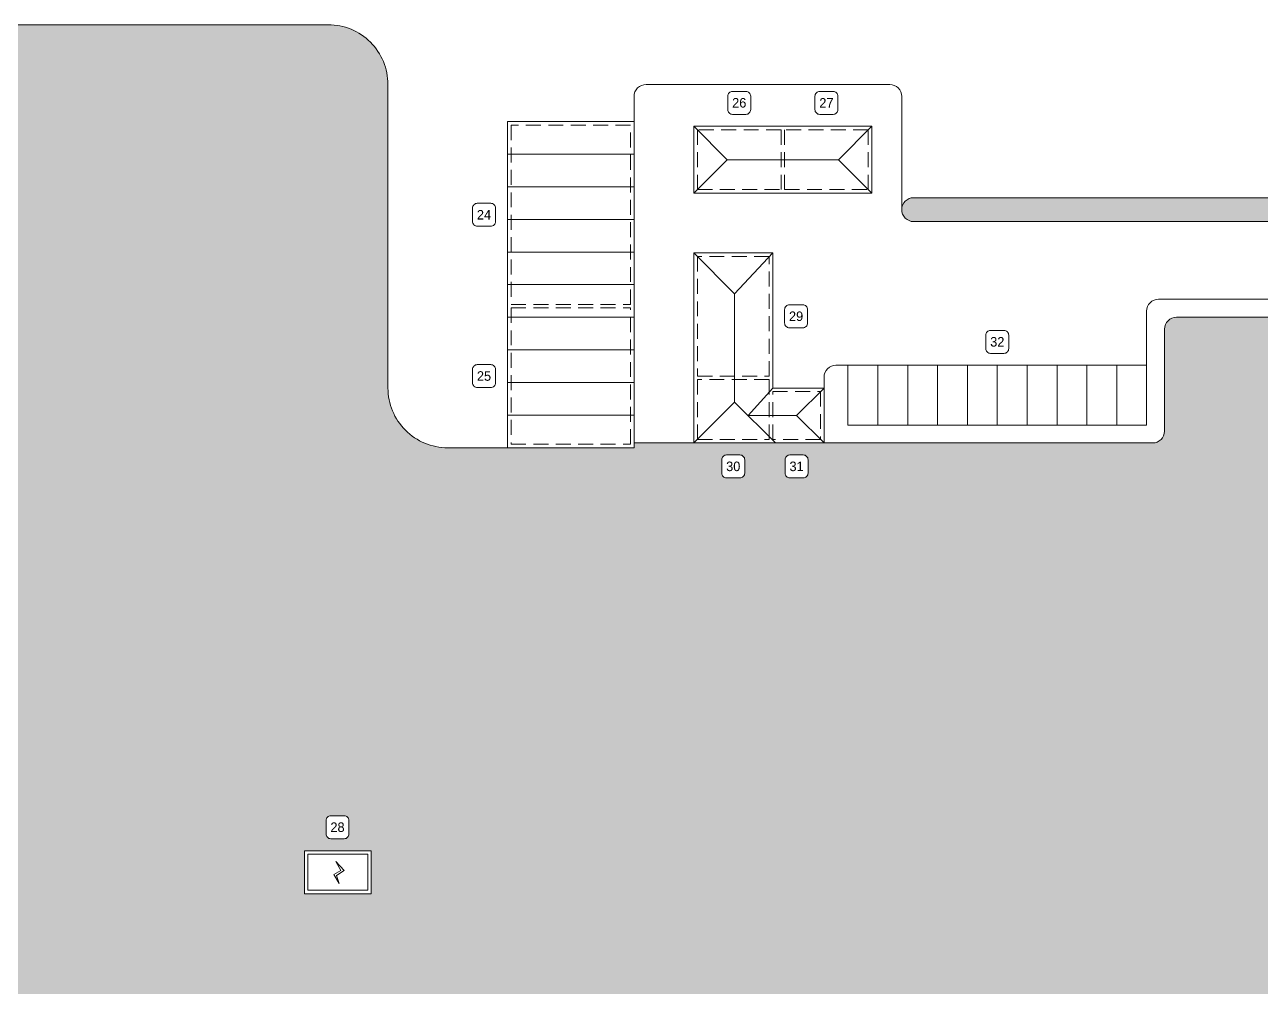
# Model space of a CAD drawing. Extents: x 1590275 to 3180776, y 5018154 to 10036737.
# Drawn here: x 1590384.9 to 1590488.4, y 5018257.7 to 5018338.2 of the extents above; entities that cross this region are included whole.
import ezdxf

# ---------------------------------------------------------------- set-up
doc = ezdxf.new("R2010")
doc.units = 0
doc.header["$LTSCALE"] = 5
doc.header["$MEASUREMENT"] = 0
doc.linetypes.add('HIDDEN', pattern=[0.375, 0.25, -0.125])
for name, color, linetype, lineweight in [('Legenda', 7, 'Continuous', 15), ('Locali accessori', 7, 'Continuous', 15), ('Siepe', 104, 'Continuous', 15), ('Verde', 3, 'Continuous', 15), ('Viabilità', 251, 'Continuous', 15)]:
    doc.layers.add(name, color=color, linetype=linetype, lineweight=lineweight)

msp = doc.modelspace()

# ---------------------------------------------------------------- hatches: boundary and pattern name
at = {"layer": 'Siepe'}
h = msp.add_hatch(dxfattribs=at)
h.set_pattern_fill('AR-CONC', color=256, scale=0.05)
h.set_pattern_definition([(50, (0, 0), (0.3586300913, -0.031376067491), [0.0375, -0.4125]), (355, (0, 0), (-0.069375666807, 0.37609606685), [0.03, -0.33]), (100.45144446, (0.0299, -0.0026), (0.289254423364, 0.344719995484), [0.031870096, -0.350571056]), (46.1842, (0, 0.1), (0.533620665336, -0.082759640397), [0.05625, -0.61875]), (96.63563549, (0.04447, 0.0931), (0.467330972837, 0.487059300387), [0.047805171, -0.52585688]), (351.18416399, (0, 0.1), (0.46733097253, 0.487059300135), [0.045, -0.4950000005]), (21, (0.05, 0.075), (0.29845352606, -0.201309445333), [0.0375, -0.4125]), (326, (0.05, 0.075), (0.12165766596, 0.362575022523), [0.03, -0.33]), (71.45144474, (0.07487, 0.05822), (0.420111188365, 0.161265576403), [0.031870095, -0.350571056]), (37.5, (0, 0), (0.0060799276586, 0.1664469269157), [0, -0.326, 0, -0.335, 0, -0.33125]), (7.5, (0, 0), (0.131534768721, 0.197205855941), [0, -0.191, 0, -0.3185, 0, -0.12625]), (327.5, (-0.1115, 0), (0.2669112180862, -0.0112774358672), [0, -0.125, 0, -0.39, 0, -0.5175]), (317.5, (-0.1615, 0), (0.291593084671, 0.050052491166), [0, -0.1625, 0, -0.259, 0, -0.3675])])
h.paths.add_polyline_path([(1590582.531, 5018323.742), (1590582.231, 5018323.742), (1590459.338, 5018323.742, 0.4142223), (1590458.338, 5018322.742, 0.4142048), (1590459.338, 5018321.742), (1590582.388, 5018321.742)])
h = msp.add_hatch(dxfattribs=at)
h.set_pattern_fill('AR-CONC', color=256, scale=0.05)
h.set_pattern_definition([(50, (0, 0), (0.3586300913, -0.031376067491), [0.0375, -0.4125]), (355, (0, 0), (-0.069375666807, 0.37609606685), [0.03, -0.33]), (100.45144446, (0.0299, -0.0026), (0.289254423364, 0.344719995484), [0.031870096, -0.350571056]), (46.1842, (0, 0.1), (0.533620665336, -0.082759640397), [0.05625, -0.61875]), (96.63563549, (0.04447, 0.0931), (0.467330972837, 0.487059300387), [0.047805171, -0.52585688]), (351.18416399, (0, 0.1), (0.46733097253, 0.487059300135), [0.045, -0.4950000005]), (21, (0.05, 0.075), (0.29845352606, -0.201309445333), [0.0375, -0.4125]), (326, (0.05, 0.075), (0.12165766596, 0.362575022523), [0.03, -0.33]), (71.45144474, (0.07487, 0.05822), (0.420111188365, 0.161265576403), [0.031870095, -0.350571056]), (37.5, (0, 0), (0.0060799276586, 0.1664469269157), [0, -0.326, 0, -0.335, 0, -0.33125]), (7.5, (0, 0), (0.131534768721, 0.197205855941), [0, -0.191, 0, -0.3185, 0, -0.12625]), (327.5, (-0.1115, 0), (0.2669112180862, -0.0112774358672), [0, -0.125, 0, -0.39, 0, -0.5175]), (317.5, (-0.1615, 0), (0.291593084671, 0.050052491166), [0, -0.1625, 0, -0.259, 0, -0.3675])])
h.paths.add_polyline_path([(1590484.737, 5018257.051), (1590577.066, 5018247.162), (1590577.209, 5018249.345), (1590484.812, 5018259.256), (1590313.917, 5018252.592), (1590300.089, 5018255.478), (1590299.64, 5018253.324), (1590313.732, 5018250.383)])
at = {"layer": 'Verde', "transparency": 33554457}
h = msp.add_hatch(color=256, dxfattribs=at)
h.dxf.hatch_style = 1
h.paths.add_polyline_path([(1590579.612, 5018313.742), (1590481.338, 5018313.742, 0.4142074), (1590480.338, 5018312.742), (1590480.338, 5018304.213, -0.4142136), (1590479.338, 5018303.213), (1590451.838, 5018303.213), (1590447.538, 5018303.213), (1590440.938, 5018303.213), (1590435.938, 5018303.213), (1590435.938, 5018302.813), (1590425.338, 5018302.813), (1590420.338, 5018302.813, -0.4142136), (1590415.338, 5018307.813), (1590415.338, 5018333.213, 0.4142136), (1590410.338, 5018338.213), (1590380.192, 5018338.213, 0.4286333), (1590379.693, 5018337.689, -0.2128951), (1590377.206, 5018331.182, 0.1972543), (1590377.062, 5018330.83), (1590377.062, 5018298.362, 0.15952), (1590377.256, 5018297.836), (1590379.068, 5018295.364, -0.15952), (1590379.262, 5018294.772), (1590379.262, 5018273.6, -0.4142136), (1590378.762, 5018273.1), (1590332.516, 5018273.1, 0.4142136), (1590332.016, 5018272.6), (1590332.016, 5018269.516, -0.4142136), (1590331.516, 5018269.016), (1590328.716, 5018269.016, 0.4142136), (1590328.216, 5018268.516), (1590328.216, 5018267.366, -0.4142136), (1590327.716, 5018266.866), (1590326.216, 5018266.866), (1590320.916, 5018266.866), (1590320.916, 5018267.787, 0.4870253), (1590320.668, 5018267.981), (1590279.212, 5018257.745), (1590279.199, 5018257.59), (1590299.64, 5018253.324), (1590300.089, 5018255.478), (1590313.917, 5018252.592), (1590484.812, 5018259.256), (1590575.099, 5018249.571)])
h.paths.add_polyline_path([(1590410.555, 5018272.018), (1590411.675, 5018272.018, -0.4142136), (1590412.075, 5018271.618), (1590412.075, 5018270.498, -0.4142136), (1590411.675, 5018270.098), (1590410.555, 5018270.098, -0.4142136), (1590410.155, 5018270.498), (1590410.155, 5018271.618, -0.4142136)], flags=16)
h.paths.add_polyline_path([(1590408.342, 5018269.098), (1590413.942, 5018269.098), (1590413.942, 5018265.498), (1590408.342, 5018265.498)], flags=16)
h.paths.add_polyline_path([(1590408.642, 5018268.798), (1590413.642, 5018268.798), (1590413.642, 5018265.798), (1590408.642, 5018265.798)], flags=0)
h.paths.add_polyline_path([(1590382.182, 5018284.66), (1590382.182, 5018283.54, -0.4142136), (1590381.782, 5018283.14), (1590380.662, 5018283.14, -0.4142136), (1590380.262, 5018283.54), (1590380.262, 5018284.66, -0.4142136), (1590380.662, 5018285.06), (1590381.782, 5018285.06, -0.4142136)], flags=16)
h.paths.add_polyline_path([(1590410.968, 5018268.205), (1590411.678, 5018267.449), (1590411.035, 5018267.018), (1590411.241, 5018266.348), (1590410.805, 5018267.103), (1590411.405, 5018267.449)], flags=0)
h.paths.add_polyline_path([(1590379.582, 5018311.44), (1590378.462, 5018311.44, -0.4142136), (1590378.062, 5018311.84), (1590378.062, 5018312.96, -0.4142136), (1590378.462, 5018313.36), (1590379.582, 5018313.36, -0.4142136), (1590379.982, 5018312.96), (1590379.982, 5018311.84, -0.4142136)], flags=16)
h.paths.add_polyline_path([(1590443.278, 5018300.693), (1590443.278, 5018301.813, -0.4142136), (1590443.678, 5018302.213), (1590444.798, 5018302.213, -0.4142136), (1590445.198, 5018301.813), (1590445.198, 5018300.693, -0.4142136), (1590444.798, 5018300.293), (1590443.678, 5018300.293, -0.4142136)], flags=16)
h.paths.add_polyline_path([(1590448.578, 5018300.693), (1590448.578, 5018301.813, -0.4142136), (1590448.978, 5018302.213), (1590450.098, 5018302.213, -0.4142136), (1590450.498, 5018301.813), (1590450.498, 5018300.693, -0.4142136), (1590450.098, 5018300.293), (1590448.978, 5018300.293, -0.4142136)], flags=16)

# ---------------------------------------------------------------- linework, layer by layer
at = {"layer": 'Legenda'}
for points in [[(1590444.178, 5018330.713), (1590445.298, 5018330.713, 0.4142136), (1590445.698, 5018331.113), (1590445.698, 5018332.233, 0.4142136), (1590445.298, 5018332.633), (1590444.178, 5018332.633, 0.4142136), (1590443.778, 5018332.233), (1590443.778, 5018331.113, 0.4142136)], [(1590451.478, 5018330.713), (1590452.598, 5018330.713, 0.4142136), (1590452.998, 5018331.113), (1590452.998, 5018332.233, 0.4142136), (1590452.598, 5018332.633), (1590451.478, 5018332.633, 0.4142136), (1590451.078, 5018332.233), (1590451.078, 5018331.113, 0.4142136)], [(1590422.818, 5018321.353), (1590423.938, 5018321.353, 0.4142136), (1590424.338, 5018321.753), (1590424.338, 5018322.873, 0.4142136), (1590423.938, 5018323.273), (1590422.818, 5018323.273, 0.4142136), (1590422.418, 5018322.873), (1590422.418, 5018321.753, 0.4142136)], [(1590448.938, 5018312.853), (1590450.058, 5018312.853, 0.4142136), (1590450.458, 5018313.253), (1590450.458, 5018314.373, 0.4142136), (1590450.058, 5018314.773), (1590448.938, 5018314.773, 0.4142136), (1590448.538, 5018314.373), (1590448.538, 5018313.253, 0.4142136)], [(1590465.778, 5018310.713), (1590466.898, 5018310.713, 0.4142136), (1590467.298, 5018311.113), (1590467.298, 5018312.233, 0.4142136), (1590466.898, 5018312.633), (1590465.778, 5018312.633, 0.4142136), (1590465.378, 5018312.233), (1590465.378, 5018311.113, 0.4142136)], [(1590422.818, 5018307.853), (1590423.938, 5018307.853, 0.4142136), (1590424.338, 5018308.253), (1590424.338, 5018309.373, 0.4142136), (1590423.938, 5018309.773), (1590422.818, 5018309.773, 0.4142136), (1590422.418, 5018309.373), (1590422.418, 5018308.253, 0.4142136)], [(1590443.678, 5018300.293), (1590444.798, 5018300.293, 0.4142136), (1590445.198, 5018300.693), (1590445.198, 5018301.813, 0.4142136), (1590444.798, 5018302.213), (1590443.678, 5018302.213, 0.4142136), (1590443.278, 5018301.813), (1590443.278, 5018300.693, 0.4142136)], [(1590448.978, 5018300.293), (1590450.098, 5018300.293, 0.4142136), (1590450.498, 5018300.693), (1590450.498, 5018301.813, 0.4142136), (1590450.098, 5018302.213), (1590448.978, 5018302.213, 0.4142136), (1590448.578, 5018301.813), (1590448.578, 5018300.693, 0.4142136)], [(1590410.555, 5018270.098), (1590411.675, 5018270.098, 0.4142136), (1590412.075, 5018270.498), (1590412.075, 5018271.618, 0.4142136), (1590411.675, 5018272.018), (1590410.555, 5018272.018, 0.4142136), (1590410.155, 5018271.618), (1590410.155, 5018270.498, 0.4142136)]]:
    msp.add_lwpolyline(points, format="xyb", close=True, dxfattribs=at)
at = {"layer": 'Locali accessori', "linetype": 'Continuous'}
for p, q in [((1590440.938, 5018329.713), (1590443.738, 5018326.913)), ((1590455.838, 5018329.713), (1590453.038, 5018326.913)), ((1590440.938, 5018324.113), (1590443.738, 5018326.913)), ((1590443.738, 5018326.913), (1590453.038, 5018326.913)), ((1590453.038, 5018326.913), (1590455.838, 5018324.113)), ((1590440.938, 5018319.113), (1590444.357, 5018315.695)), ((1590447.538, 5018319.113), (1590444.357, 5018315.695)), ((1590444.357, 5018315.695), (1590444.357, 5018306.632)), ((1590447.538, 5018307.813), (1590445.475, 5018305.513)), ((1590451.838, 5018307.813), (1590449.538, 5018305.513)), ((1590440.938, 5018303.213), (1590444.357, 5018306.632)), ((1590444.357, 5018306.632), (1590447.775, 5018303.213)), ((1590449.538, 5018305.513), (1590445.475, 5018305.513)), ((1590451.838, 5018303.213), (1590449.538, 5018305.513)), ((1590410.968, 5018268.205), (1590411.405, 5018267.449)), ((1590410.968, 5018268.205), (1590411.678, 5018267.449)), ((1590411.405, 5018267.449), (1590410.805, 5018267.103)), ((1590410.805, 5018267.103), (1590411.241, 5018266.348)), ((1590411.678, 5018267.449), (1590411.035, 5018267.018)), ((1590411.035, 5018267.018), (1590411.241, 5018266.348))]:
    msp.add_line(p, q, dxfattribs=at)
at = {"layer": 'Locali accessori'}
for p, q in [((1590425.338, 5018327.383), (1590435.938, 5018327.383)), ((1590425.338, 5018324.653), (1590435.938, 5018324.653)), ((1590425.338, 5018321.923), (1590435.938, 5018321.923)), ((1590425.338, 5018319.193), (1590435.938, 5018319.193)), ((1590425.338, 5018316.463), (1590435.938, 5018316.463)), ((1590425.338, 5018313.733), (1590435.938, 5018313.733)), ((1590425.338, 5018311.003), (1590435.938, 5018311.003)), ((1590425.338, 5018308.273), (1590435.938, 5018308.273)), ((1590425.338, 5018305.543), (1590435.938, 5018305.543))]:
    msp.add_line(p, q, dxfattribs=at)
at = {"layer": 'Locali accessori', "linetype": 'Continuous'}
for points in [[(1590435.938, 5018314.513), (1590435.938, 5018330.113), (1590425.338, 5018330.113), (1590425.338, 5018314.513)], [(1590448.238, 5018329.713), (1590440.938, 5018329.713), (1590440.938, 5018324.113), (1590448.238, 5018324.113)], [(1590448.238, 5018324.113), (1590455.838, 5018324.113), (1590455.838, 5018329.713), (1590448.238, 5018329.713)], [(1590447.538, 5018308.813), (1590447.538, 5018319.113), (1590440.938, 5018319.113), (1590440.938, 5018308.813)], [(1590425.338, 5018314.513), (1590425.338, 5018302.813), (1590435.938, 5018302.813), (1590435.938, 5018314.513)], [(1590456.338, 5018304.713), (1590458.838, 5018304.713), (1590458.838, 5018309.713), (1590456.338, 5018309.713)], [(1590458.838, 5018304.713), (1590461.338, 5018304.713), (1590461.338, 5018309.713), (1590458.838, 5018309.713)], [(1590461.338, 5018304.713), (1590463.838, 5018304.713), (1590463.838, 5018309.713), (1590461.338, 5018309.713)], [(1590463.838, 5018304.713), (1590466.338, 5018304.713), (1590466.338, 5018309.713), (1590463.838, 5018309.713)], [(1590466.338, 5018304.713), (1590468.838, 5018304.713), (1590468.838, 5018309.713), (1590466.338, 5018309.713)], [(1590468.838, 5018304.713), (1590471.338, 5018304.713), (1590471.338, 5018309.713), (1590468.838, 5018309.713)], [(1590471.338, 5018304.713), (1590473.838, 5018304.713), (1590473.838, 5018309.713), (1590471.338, 5018309.713)], [(1590473.838, 5018304.713), (1590476.338, 5018304.713), (1590476.338, 5018309.713), (1590473.838, 5018309.713)], [(1590476.338, 5018304.713), (1590478.838, 5018304.713), (1590478.838, 5018309.713), (1590476.338, 5018309.713)], [(1590440.938, 5018308.813), (1590440.938, 5018303.213), (1590447.538, 5018303.213)], [(1590447.538, 5018307.813), (1590447.538, 5018308.813)], [(1590447.538, 5018307.813), (1590451.838, 5018307.813), (1590451.838, 5018303.213), (1590447.538, 5018303.213)]]:
    msp.add_lwpolyline(points, dxfattribs=at)
at = {"layer": 'Locali accessori', "linetype": 'HIDDEN'}
for points in [[(1590425.638, 5018314.813), (1590435.638, 5018314.813), (1590435.638, 5018329.813), (1590425.638, 5018329.813)], [(1590448.538, 5018329.413), (1590448.538, 5018324.413), (1590455.538, 5018324.413), (1590455.538, 5018329.413)], [(1590447.238, 5018308.813), (1590447.238, 5018318.813), (1590441.238, 5018318.813), (1590441.238, 5018308.813)], [(1590447.238, 5018308.513), (1590441.238, 5018308.513), (1590441.238, 5018303.513), (1590447.238, 5018303.513)]]:
    msp.add_lwpolyline(points, close=True, dxfattribs=at)
for points in [[(1590448.238, 5018329.413), (1590441.238, 5018329.413), (1590441.238, 5018324.413), (1590448.238, 5018324.413)], [(1590448.238, 5018329.413), (1590448.238, 5018324.413)], [(1590425.638, 5018314.513), (1590425.638, 5018303.113), (1590435.638, 5018303.113), (1590435.638, 5018314.513)], [(1590425.638, 5018314.513), (1590435.638, 5018314.513)], [(1590447.538, 5018307.513), (1590451.538, 5018307.513), (1590451.538, 5018303.513), (1590447.538, 5018303.513)], [(1590447.538, 5018303.513), (1590447.538, 5018307.513)]]:
    msp.add_lwpolyline(points, dxfattribs=at)
at = {"layer": 'Locali accessori', "linetype": 'Continuous'}
for points in [[(1590453.838, 5018304.713), (1590456.338, 5018304.713), (1590456.338, 5018309.713), (1590453.838, 5018309.713)], [(1590408.342, 5018269.098), (1590408.342, 5018265.498), (1590413.942, 5018265.498), (1590413.942, 5018269.098)], [(1590408.642, 5018268.798), (1590408.642, 5018265.798), (1590413.642, 5018265.798), (1590413.642, 5018268.798)]]:
    msp.add_lwpolyline(points, close=True, dxfattribs=at)
at = {"layer": 'Viabilità'}
for p, q in [((1590415.338, 5018333.213), (1590415.338, 5018333.213)), ((1590459.338, 5018323.742), (1590582.531, 5018323.742)), ((1590459.338, 5018321.742), (1590582.388, 5018321.742)), ((1590479.838, 5018315.242), (1590581.817, 5018315.242)), ((1590478.838, 5018309.713), (1590478.838, 5018314.242)), ((1590481.338, 5018313.742), (1590581.567, 5018313.742)), ((1590480.338, 5018304.213), (1590480.338, 5018312.742)), ((1590453.838, 5018309.713), (1590452.838, 5018309.713)), ((1590451.838, 5018308.713), (1590451.838, 5018307.813)), ((1590440.938, 5018303.213), (1590435.938, 5018303.213)), ((1590451.838, 5018303.213), (1590479.338, 5018303.213))]:
    msp.add_line(p, q, dxfattribs=at)
msp.add_lwpolyline([(1590425.338, 5018302.813), (1590420.338, 5018302.813, -0.4142136), (1590415.338, 5018307.813), (1590415.338, 5018333.213, 0.4142136), (1590410.338, 5018338.213), (1590380.192, 5018338.213, 0.4317282), (1590379.693, 5018337.684, -0.2125759), (1590377.21, 5018331.185, 0.1999689), (1590377.062, 5018330.83), (1590377.062, 5018298.427, 0.1780393), (1590377.256, 5018297.836), (1590379.068, 5018295.364, -0.15952), (1590379.262, 5018294.772), (1590379.262, 5018273.6, -0.4142136), (1590378.762, 5018273.1), (1590332.516, 5018273.1)], format="xyb", dxfattribs=at)
at = {"layer": 'Viabilità', "linetype": 'Continuous'}
msp.add_lwpolyline([(1590458.338, 5018322.742), (1590458.338, 5018332.213, 0.4142136), (1590457.338, 5018333.213), (1590436.938, 5018333.213, 0.4142136), (1590435.938, 5018332.213), (1590435.938, 5018330.113)], format="xyb", dxfattribs=at)
at = {"layer": 'Viabilità'}
for centre, start, end in [((1590459.338, 5018322.742), 90, 180.00171), ((1590459.338, 5018322.742), 180, 270.00171), ((1590479.838, 5018314.242), 89.99879, 180), ((1590481.338, 5018312.742), 89.99879, 180), ((1590452.838, 5018308.713), 89.99879, 180), ((1590479.338, 5018304.213), 270, 0)]:
    msp.add_arc(centre, 1, start, end, dxfattribs=at)

# ---------------------------------------------------------------- texts
at = {"layer": 'Legenda', "char_height": 0.8, "width": 1.60283, "attachment_point": 5, "rotation": 0.1015}
for s, insert in [('26', (1590444.738, 5018331.673)), ('27', (1590452.038, 5018331.673)), ('24', (1590423.378, 5018322.313)), ('29', (1590449.498, 5018313.813)), ('32', (1590466.338, 5018311.673)), ('25', (1590423.378, 5018308.813)), ('30', (1590444.238, 5018301.253)), ('31', (1590449.538, 5018301.253)), ('28', (1590411.115, 5018271.058))]:
    msp.add_mtext(s, dxfattribs=dict(at, insert=insert))

doc.saveas('drawing.dxf')
